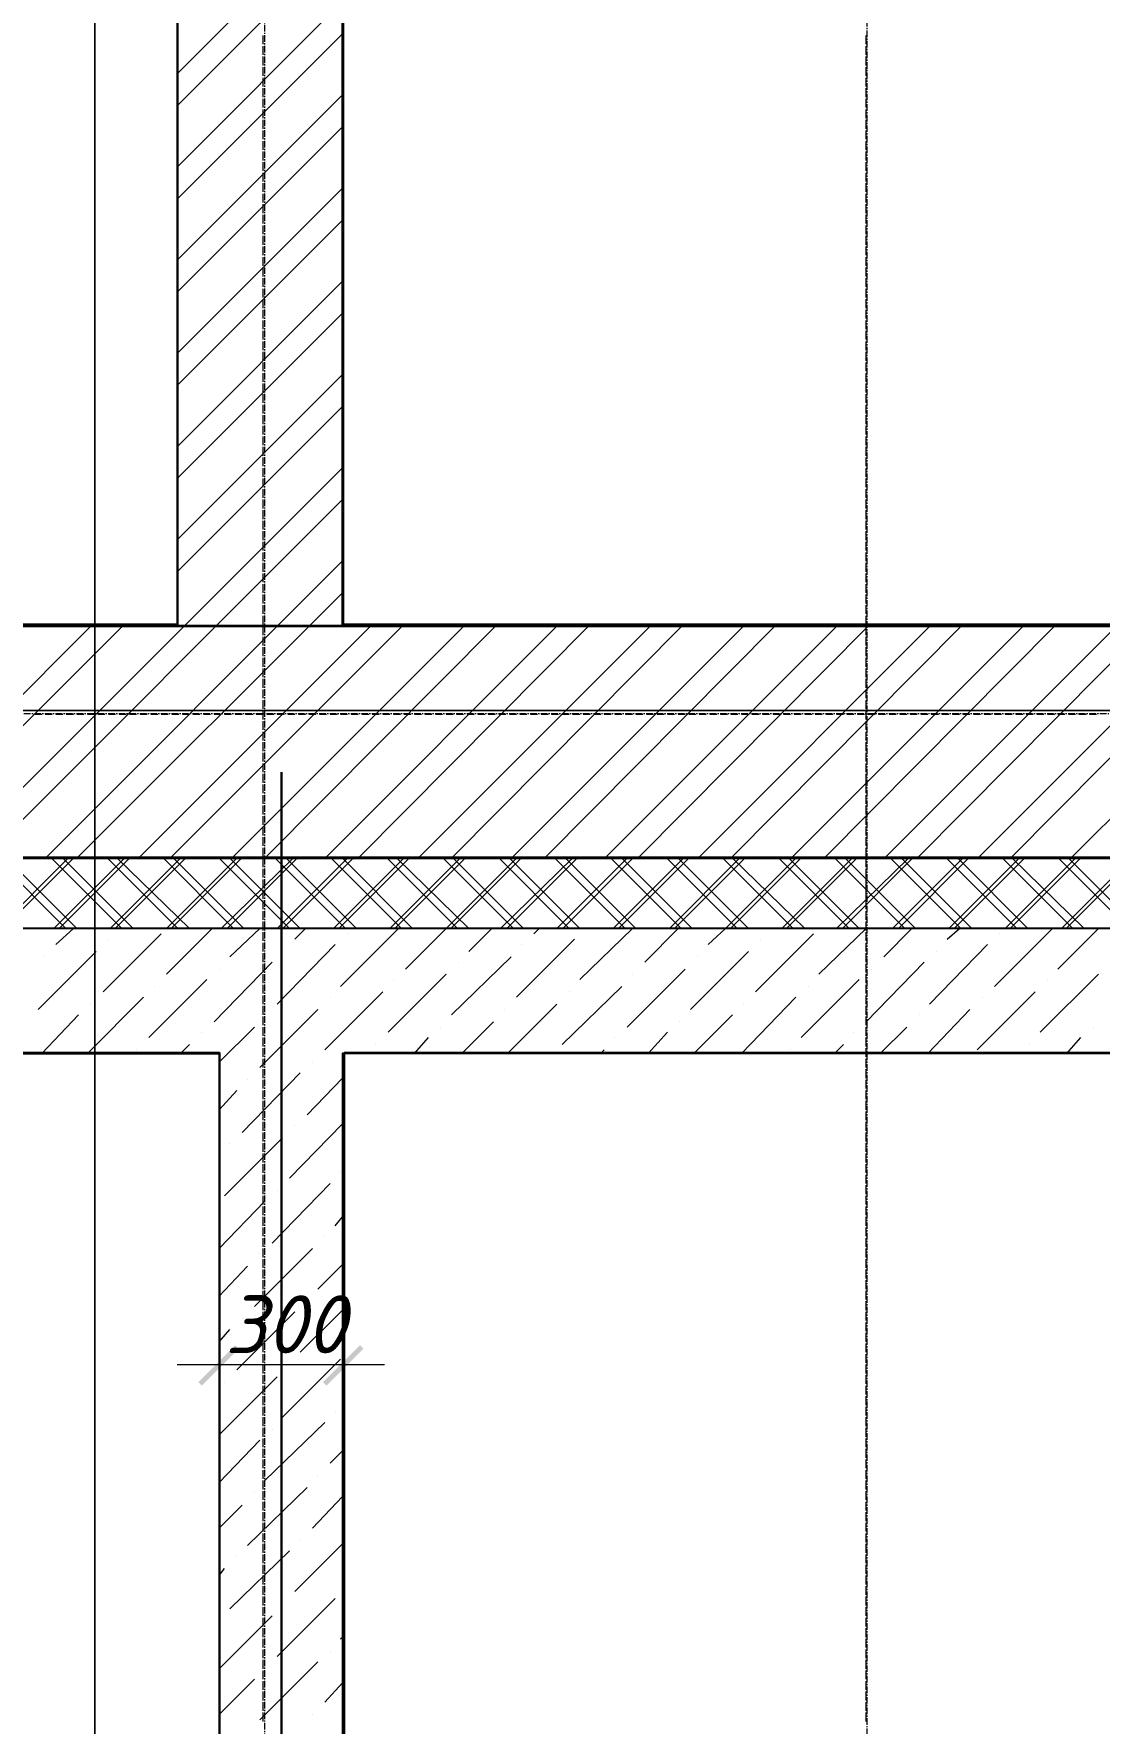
# Model space of a CAD drawing. Header units: millimetres. Extents: x -10178924 to 11692288, y -947381 to 58396.
# Drawn here: x 748802 to 751368, y -831172 to -827103 of the extents above; entities that cross this region are included whole.
import ezdxf

# ---------------------------------------------------------------- set-up
doc = ezdxf.new("R2010")
doc.units = ezdxf.units.MM
doc.linetypes.add('DASHED', pattern=[564.444447, 282.222223, -282.222223])
doc.linetypes.add('осевая', pattern=[50.8, 31.75, -6.35, 6.35, -6.35])
for name, color, linetype, lineweight in [('PDF _0', 7, 'Continuous', 9), ('PDF _Разрезы', 7, 'Continuous', 9), ('PDF _Стены', 7, 'Continuous', 9), ('PDF _Текст', 7, 'Continuous', 5), ('Крыльцо', 250, 'Continuous', 9), ('Оси', 253, 'Continuous', 9), ('Размеры осевые', 153, 'Continuous', 9), ('Стены', 7, 'Continuous', 20), ('Стены.1', 7, 'Continuous', 25), ('ШТРИХОВКА', 252, 'Continuous', 15)]:
    doc.layers.add(name, color=color, linetype=linetype, lineweight=lineweight)
for name, color, linetype in [('PDF _PDF _Разрезы', 7, 'Continuous'), ('PDF _VPORTS', 7, 'Continuous'), ('PDF _Крыльцо', 2, 'Continuous'), ('PDF _Стены внутр.1', 7, 'Continuous'), ('PDF _Стены.1', 7, 'Continuous'), ('Стены внутр.1', 7, 'Continuous')]:
    doc.layers.add(name, color=color, linetype=linetype)
for name, color, linetype, true_color in [('PDF _Оси', 8, 'Continuous', 0x414141), ('PDF _Размеры осевые', 7, 'Continuous', 0x5d6970), ('PDF _штриховка', 7, 'Continuous', 0x95834a)]:
    doc.layers.add(name, color=color, linetype=linetype, true_color=true_color)
doc.styles.add('PDF ISOCPEUR Italic', font='isocpeui.ttf')

# ---------------------------------------------------------------- blocks, each defined once
blk = doc.blocks.new('A$C5282721b')
at = {"layer": 'ШТРИХОВКА', "ltscale": 100, "true_color": 0x000000, "transparency": 33554687}
h = blk.add_hatch(dxfattribs=at)
h.set_pattern_fill('ANSI31', color=18, scale=50)
h.set_pattern_definition([(45, (-79853.19, 25128.16), (-112.2532, 112.2532), [])])
h.paths.add_polyline_path([(5440.998, -31868.119), (-7386.275, -31868.119), (-7386.275, -48296.478), (61378.75, -48296.478), (61378.75, -31842.839), (41035.118, -31842.839), (41035.118, -31656.036), (40796.248, -31656.036), (40796.248, -31842.839), (40629.962, -31842.839), (40629.962, -31942.839), (40605.14, -34348.621), (40629.93, -32405.355), (39128.581, -32429.908), (40629.962, -32402.839), (40629.675, -32155.326), (39132.149, -32179.816), (39135.64, -31968.17), (38886.085, -31968.17), (38879.867, -32433.975), (40623.548, -32405.459), (40553.111, -38427.181), (40243.01, -38425.516), (40241.748, -38827.97), (43340.219, -38835.027), (43340.219, -38442.147), (40953.116, -38429.329), (41029.994, -32402.839), (54378.974, -32402.839), (54378.974, -35923.465), (54778.974, -35923.465), (54778.974, -32402.839), (60818.75, -32402.839), (60818.75, -41309.464), (60472.291, -41309.464), (60472.291, -41709.464), (60818.75, -41709.464), (60818.75, -47736.478), (44025.201, -47736.478), (44013.125, -46167.929), (43613.137, -46171.008), (43625.189, -47736.478), (27189.462, -47736.478), (27189.462, -44565.139), (26789.462, -44565.139), (26789.462, -47736.478), (10401.743, -47736.478), (10394.408, -46134.647), (9994.404, -46134.678), (10001.739, -47736.478), (-6826.275, -47736.478), (-6826.275, -41729.869), (-6530.734, -41731.097), (-6529.072, -41331.1), (-6826.275, -41329.865), (-6826.275, -32428.119), (-762.705, -32428.119), (-770.891, -36004.088), (-370.903, -36005.35), (-362.703, -32428.119), (5640.998, -32428.119), (5640.998, -31868.119)])
h.paths.add_polyline_path([(3584.804, -41373.023), (3584.804, -41773.13), (9973.974, -41799.679), (9987.536, -44634.678), (10387.54, -44634.678), (10372.735, -41401.332)], flags=17)
h.paths.add_polyline_path([(2513.142, -41768.578), (2514.803, -41368.779), (-383.184, -41356.638), (-371.114, -37407.013), (-774.123, -37406.088), (-783.181, -41354.976), (-5508.242, -41335.314), (-5509.901, -41734.604)], flags=17)
at = {"layer": 'ШТРИХОВКА', "lineweight": 9, "true_color": 0x000000, "transparency": 33554687}
h = blk.add_hatch(dxfattribs=at)
h.set_pattern_fill('ANSI37', color=18, scale=30, style=0)
h.set_pattern_definition([(45, (-41795451.25, -1495764.39), (-67.3519209, 67.3519209), []), (135, (-41795451.25, -1495764.39), (-67.3519209, -67.3519209), [])])
h.paths.add_polyline_path([(30680.879, -48296.478), (23402.93, -48296.478), (23399.762, -48466.478), (30680.879, -48466.478)])
at = {"layer": 'PDF _Разрезы', "color": 18, "lineweight": 9, "true_color": 0x000000, "transparency": 33554687}
blk.add_lwpolyline([(26590.978, -58613.553), (26594.843, 2746.034)], dxfattribs=at)
at = {"layer": 'Крыльцо', "color": 18, "linetype": 'DASHED', "lineweight": 5, "ltscale": 20, "true_color": 0x000000, "transparency": 33554687}
blk.add_line((29693.445, -48466.478), (24375.505, -48466.478), dxfattribs=at)
at = {"layer": 'Оси', "color": 18, "ltscale": 50, "true_color": 0x000000, "transparency": 33554687}
for p, q in [((21498.839, -47941.478), (31379.92, -47941.478)), ((27041.112, -48091.494), (27041.112, -57162.83))]:
    blk.add_line(p, q, dxfattribs=at)
at = {"layer": 'Размеры осевые', "color": 251, "linetype": 'осевая', "ltscale": 0.5, "transparency": 33554687}
for p, q in [((27000, -52200), (27000, 1500)), ((28450, -58512.867), (28450, -4812.867)), ((-9750, -47950), (62308.109, -47950))]:
    blk.add_line(p, q, dxfattribs=at)
at = {"layer": 'Стены', "color": 18, "linetype": 'Continuous', "lineweight": 25, "true_color": 0x000000, "transparency": 33554687}
for p, q in [((23401.346, -48466.478), (30680.879, -48466.478)), ((24581.112, -48766.478), (26891.112, -48766.478)), ((26891.112, -48766.478), (26891.112, -51847.02)), ((27191.112, -48766.478), (27191.112, -51847.02)), ((27191.112, -48766.478), (29500.549, -48766.478))]:
    blk.add_line(p, q, dxfattribs=at)
at = {"layer": 'Стены внутр.1', "color": 18, "linetype": 'Continuous', "true_color": 0x000000, "transparency": 33554687, "flags": 128}
for points in [[(26789.462, -44565.139), (26789.462, -47736.478)], [(27189.462, -47736.478), (27189.462, -44565.139)]]:
    blk.add_lwpolyline(points, dxfattribs=at)
at = {"layer": 'Стены.1', "color": 18, "linetype": 'Continuous', "true_color": 0x000000, "transparency": 33554687}
blk.add_line((22260.788, -47737.702), (31384.058, -47737.702), dxfattribs=at)
at = {"layer": 'Стены.1', "color": 18, "linetype": 'Continuous', "true_color": 0x000000, "transparency": 33554687, "flags": 128}
for points in [[(26789.462, -47736.478), (10401.743, -47736.478)], [(43625.189, -47736.478), (27189.462, -47736.478)], [(27189.462, -48296.478), (10001.739, -48296.478)], [(22252.998, -48296.478), (31381.805, -48296.478)], [(44025.201, -48296.478), (27189.462, -48296.478)]]:
    blk.add_lwpolyline(points, dxfattribs=at)

msp = doc.modelspace()

# ---------------------------------------------------------------- linework, layer by layer
at = {"layer": 'PDF _0', "lineweight": 0}
for points in [[(748855.2, -829296.3), (748897.5, -829258.2)], [(748969.5, -829410.6), (749109.2, -829270.9)], [(749121.9, -829368.3), (749231.9, -829258.2)], [(749274.3, -829326), (749346.2, -829258.2)], [(749430.9, -829283.6), (749456.3, -829258.2)], [(749541, -829397.9), (749680.7, -829258.2)], [(749557.9, -829270.9), (749557.9, -829270.9)], [(749697.6, -829355.6), (749795, -829258.2)], [(749850, -829313.3), (749905, -829258.2)], [(750006.6, -829270.9), (750019.3, -829258.2)], [(750116.7, -829381), (750243.7, -829258.2)], [(750273.4, -829338.7), (750353.8, -829258.2)], [(750425.8, -829296.3), (750468.1, -829258.2)], [(750540.1, -829410.6), (750679.7, -829270.9)], [(750692.5, -829368.3), (750806.8, -829258.2)], [(750849.1, -829326), (750916.8, -829258.2)], [(751001.5, -829283.6), (751031.1, -829258.2)], [(751115.8, -829397.9), (751255.5, -829258.2)], [(751128.5, -829270.9), (751128.5, -829270.9)], [(751268.2, -829355.6), (751365.6, -829258.2)], [(748812.8, -829453), (748952.5, -829313.3)], [(748982.2, -829283.6), (748982.2, -829283.6)], [(749388.6, -829440.3), (749528.3, -829296.3)], [(749401.3, -829313.3), (749401.3, -829313.3)], [(749964.3, -829423.3), (750104, -829283.6)], [(749977, -829296.3), (749977, -829296.3)], [(750383.4, -829453), (750523.1, -829313.3)], [(750552.8, -829283.6), (750552.8, -829283.6)], [(750959.2, -829440.3), (751098.8, -829296.3)], [(750976.1, -829313.3), (750976.1, -829313.3)], [(748825.5, -829326), (748825.5, -829326)], [(749236.2, -829482.6), (749375.9, -829338.7)], [(749248.9, -829355.6), (749248.9, -829355.6)], [(749807.7, -829465.7), (749951.6, -829326)], [(749824.6, -829338.7), (749824.6, -829338.7)], [(750231, -829495.3), (750370.7, -829355.6)], [(750400.4, -829326), (750400.4, -829326)], [(750806.8, -829482.6), (750946.5, -829338.7)], [(750819.5, -829355.6), (750819.5, -829355.6)], [(749079.5, -829520.7), (749219.2, -829381)], [(749655.3, -829508), (749795, -829368.3)], [(749668, -829381), (749668, -829381)], [(750243.7, -829368.3), (750243.7, -829368.3)], [(750650.1, -829520.7), (750789.8, -829381)], [(751225.9, -829508), (751365.6, -829368.3)], [(751242.8, -829381), (751242.8, -829381)], [(748931.4, -829558.8), (749066.8, -829423.3)], [(749092.2, -829397.9), (749092.2, -829397.9)], [(749502.9, -829550.3), (749642.6, -829410.6)], [(749515.6, -829423.3), (749515.6, -829423.3)], [(750074.4, -829537.6), (750218.3, -829397.9)], [(750091.3, -829410.6), (750091.3, -829410.6)], [(750506.2, -829558.8), (750637.4, -829423.3)], [(750667.1, -829397.9), (750667.1, -829397.9)], [(751073.5, -829550.3), (751213.2, -829410.6)], [(751086.2, -829423.3), (751086.2, -829423.3)], [(748821.3, -829558.8), (748910.2, -829465.7)], [(748939.8, -829440.3), (748939.8, -829440.3)], [(749346.2, -829592.7), (749485.9, -829453)], [(749358.9, -829465.7), (749358.9, -829465.7)], [(749934.7, -829453), (749934.7, -829453)], [(749943.1, -829558.8), (750061.7, -829440.3)], [(750391.9, -829558.8), (750485, -829465.7)], [(750510.4, -829440.3), (750510.4, -829440.3)], [(750933.8, -829465.7), (750933.8, -829465.7)], [(750954.9, -829558.8), (751056.5, -829453)], [(749206.5, -829508), (749206.5, -829508)], [(749248.9, -829580), (749333.5, -829495.3)], [(749782.3, -829495.3), (749782.3, -829495.3)], [(749833.1, -829558.8), (749909.3, -829482.6)], [(750281.8, -829558.8), (750328.4, -829508)], [(750358, -829482.6), (750358, -829482.6)], [(750777.1, -829508), (750777.1, -829508)], [(750840.6, -829558.8), (750904.1, -829495.3)], [(751352.9, -829495.3), (751352.9, -829495.3)], [(749049.9, -829550.3), (749049.9, -829550.3)], [(749155.7, -829558.8), (749176.9, -829537.6)], [(749625.6, -829537.6), (749625.6, -829537.6)], [(749718.8, -829558.8), (749752.6, -829520.7)], [(750167.5, -829558.8), (750176, -829550.3)], [(750201.4, -829520.7), (750201.4, -829520.7)], [(750624.7, -829550.3), (750624.7, -829550.3)], [(750730.6, -829558.8), (750751.7, -829537.6)], [(751200.5, -829537.6), (751200.5, -829537.6)], [(751289.4, -829558.8), (751323.2, -829520.7)], [(749473.2, -829580), (749473.2, -829580)], [(749303.9, -829749.3), (749443.6, -829605.4)], [(749316.6, -829622.3), (749316.6, -829622.3)], [(749460.5, -829707), (749545.2, -829618.1)], [(749248.9, -829694.3), (749291.2, -829647.7)], [(749261.6, -829901.7), (749401.3, -829762)], [(749418.2, -829859.4), (749545.2, -829728.1)], [(749430.9, -829732.4), (749430.9, -829732.4)], [(749274.3, -829774.7), (749274.3, -829774.7)], [(749248.9, -829804.3), (749248.9, -829804.3)], [(749375.9, -830016), (749515.6, -829872.1)], [(749541, -829846.7), (749541, -829846.7)], [(749248.9, -830028.7), (749358.9, -829914.4)], [(749388.6, -829889), (749388.6, -829889)], [(749528.3, -829973.7), (749545.2, -829952.5)], [(749502.9, -829999.1), (749502.9, -829999.1)], [(749333.5, -830168.4), (749473.2, -830028.7)], [(749346.2, -830041.4), (749346.2, -830041.4)], [(749248.9, -830143), (749316.6, -830071)], [(749485.9, -830126.1), (749545.2, -830066.8)], [(749460.5, -830155.7), (749460.5, -830155.7)], [(749291.2, -830320.8), (749430.9, -830181.1)], [(749303.9, -830198), (749303.9, -830198)], [(749443.6, -830278.5), (749545.2, -830176.9)], [(749248.9, -830253.1), (749274.3, -830223.4)], [(749401.3, -830435.1), (749541, -830295.4)], [(749418.2, -830308.1), (749418.2, -830308.1)], [(749248.9, -830477.4), (749388.6, -830337.7)], [(749261.6, -830350.4), (749261.6, -830350.4)], [(749358.9, -830587.5), (749502.9, -830447.8)], [(749528.3, -830422.4), (749528.3, -830422.4)], [(749248.9, -830591.7), (749346.2, -830490.1)], [(749375.9, -830464.7), (749375.9, -830464.7)], [(749515.6, -830545.2), (749545.2, -830515.5)], [(749485.9, -830574.8), (749485.9, -830574.8)], [(749316.6, -830744.1), (749460.5, -830604.4)], [(749333.5, -830617.1), (749333.5, -830617.1)], [(749248.9, -830701.8), (749303.9, -830646.8)], [(749473.2, -830701.8), (749545.2, -830625.6)], [(749443.6, -830731.4), (749443.6, -830731.4)], [(749274.3, -830896.5), (749418.2, -830756.8)], [(749291.2, -830769.5), (749291.2, -830769.5)], [(749430.9, -830854.2), (749545.2, -830739.9)], [(749248.9, -830816.1), (749261.6, -830799.2)], [(749388.6, -831010.8), (749528.3, -830871.1)], [(749401.3, -830883.8), (749401.3, -830883.8)], [(749248.9, -831040.5), (749375.9, -830913.5)], [(749248.9, -830926.2), (749248.9, -830926.2)], [(749541, -830968.5), (749545.2, -830964.3)], [(749346.2, -831163.2), (749485.9, -831023.5)], [(749515.6, -830998.1), (749515.6, -830998.1)], [(749358.9, -831036.2), (749358.9, -831036.2)], [(749248.9, -831150.5), (749333.5, -831065.9)], [(749502.9, -831120.9), (749545.2, -831074.3)], [(749473.2, -831150.5), (749473.2, -831150.5)]]:
    msp.add_lwpolyline(points, dxfattribs=at)
at = {"layer": 'PDF _0', "transparency": 33554559}
for points in [[(749287, -830261.5), (749206.5, -830358.9), (749198.1, -830350.4)], [(749295.4, -830270), (749287, -830261.5), (749206.5, -830358.9)], [(749498.6, -830350.4), (749507.1, -830358.9), (749587.5, -830261.5)], [(749507.1, -830358.9), (749587.5, -830261.5), (749596, -830270)]]:
    msp.add_solid(points, dxfattribs=at)
at = {"layer": 'PDF _PDF _Разрезы', "lineweight": 9}
msp.add_lwpolyline([(748948.3, -839405.6), (748952.5, -778045.5)], dxfattribs=at)
at = {"layer": 'PDF _VPORTS', "lineweight": 9}
for points in [[(749248.9, -830248.8), (749248.9, -830371.6)], [(749147.3, -830308.1), (749646.8, -830308.1)], [(749545.2, -830325), (749545.2, -830371.6)]]:
    msp.add_lwpolyline(points, dxfattribs=at)
at = {"layer": 'PDF _Крыльцо', "lineweight": 5}
msp.add_lwpolyline([(752051.4, -829258.2), (746730.2, -829258.2)], dxfattribs=at)
at = {"layer": 'PDF _Оси', "color": 8, "lineweight": 9, "true_color": 0x808080}
for points in [[(743855.6, -828733.3), (753735.8, -828733.3)], [(749397, -828881.5), (749397, -837953.2)]]:
    msp.add_lwpolyline(points, dxfattribs=at)
at = {"layer": 'PDF _Размеры осевые', "lineweight": 9}
for points in [[(749354.7, -827128.8), (749354.7, -827111.9), (749354.7, -827107.7)], [(750806.8, -827128.8), (750806.8, -827111.9), (750806.8, -827107.7)], [(749354.7, -827154.2), (749354.7, -827137.3), (749354.7, -827133.1)], [(749354.7, -827179.6), (749354.7, -827162.7), (749354.7, -827158.5)], [(750806.8, -827154.2), (750806.8, -827137.3), (750806.8, -827133.1)], [(750806.8, -827179.6), (750806.8, -827162.7), (750806.8, -827158.5)], [(749354.7, -827205), (749354.7, -827188.1), (749354.7, -827183.9)], [(750806.8, -827205), (750806.8, -827188.1), (750806.8, -827183.9)], [(749354.7, -827230.4), (749354.7, -827213.5), (749354.7, -827209.3)], [(749354.7, -827255.8), (749354.7, -827238.9), (749354.7, -827234.7)], [(750806.8, -827230.4), (750806.8, -827213.5), (750806.8, -827209.3)], [(750806.8, -827255.8), (750806.8, -827238.9), (750806.8, -827234.7)], [(749354.7, -827281.2), (749354.7, -827264.3), (749354.7, -827260.1)], [(750806.8, -827281.2), (750806.8, -827264.3), (750806.8, -827260.1)], [(749354.7, -827306.6), (749354.7, -827289.7), (749354.7, -827285.5)], [(749354.7, -827332), (749354.7, -827315.1), (749354.7, -827310.9)], [(750806.8, -827306.6), (750806.8, -827289.7), (750806.8, -827285.5)], [(750806.8, -827332), (750806.8, -827315.1), (750806.8, -827310.9)], [(749354.7, -827357.4), (749354.7, -827340.5), (749354.7, -827336.3)], [(749354.7, -827382.8), (749354.7, -827365.9), (749354.7, -827361.7)], [(750806.8, -827357.4), (750806.8, -827340.5), (750806.8, -827336.3)], [(750806.8, -827382.8), (750806.8, -827365.9), (750806.8, -827361.7)], [(749354.7, -827408.2), (749354.7, -827391.3), (749354.7, -827387.1)], [(750806.8, -827408.2), (750806.8, -827391.3), (750806.8, -827387.1)], [(749354.7, -827433.6), (749354.7, -827416.7), (749354.7, -827412.5)], [(749354.7, -827459), (749354.7, -827442.1), (749354.7, -827437.9)], [(750806.8, -827433.6), (750806.8, -827416.7), (750806.8, -827412.5)], [(750806.8, -827459), (750806.8, -827442.1), (750806.8, -827437.9)], [(749354.7, -827484.4), (749354.7, -827467.5), (749354.7, -827463.3)], [(750806.8, -827484.4), (750806.8, -827467.5), (750806.8, -827463.3)], [(749354.7, -827509.8), (749354.7, -827492.9), (749354.7, -827488.7)], [(749354.7, -827535.2), (749354.7, -827518.3), (749354.7, -827514.1)], [(750806.8, -827509.8), (750806.8, -827492.9), (750806.8, -827488.7)], [(750806.8, -827535.2), (750806.8, -827518.3), (750806.8, -827514.1)], [(749354.7, -827560.6), (749354.7, -827543.7), (749354.7, -827539.5)], [(749354.7, -827586), (749354.7, -827569.1), (749354.7, -827564.9)], [(750806.8, -827560.6), (750806.8, -827543.7), (750806.8, -827539.5)], [(750806.8, -827586), (750806.8, -827569.1), (750806.8, -827564.9)], [(749354.7, -827611.4), (749354.7, -827594.5), (749354.7, -827590.3)], [(750806.8, -827611.4), (750806.8, -827594.5), (750806.8, -827590.3)], [(749354.7, -827636.8), (749354.7, -827619.9), (749354.7, -827615.7)], [(749354.7, -827662.2), (749354.7, -827645.3), (749354.7, -827641.1)], [(750806.8, -827636.8), (750806.8, -827619.9), (750806.8, -827615.7)], [(750806.8, -827662.2), (750806.8, -827645.3), (750806.8, -827641.1)], [(749354.7, -827687.6), (749354.7, -827670.7), (749354.7, -827666.5)], [(750806.8, -827687.6), (750806.8, -827670.7), (750806.8, -827666.5)], [(749354.7, -827713), (749354.7, -827696.1), (749354.7, -827691.9)], [(749354.7, -827738.4), (749354.7, -827721.5), (749354.7, -827717.3)], [(750806.8, -827713), (750806.8, -827696.1), (750806.8, -827691.9)], [(750806.8, -827738.4), (750806.8, -827721.5), (750806.8, -827717.3)], [(749354.7, -827763.8), (749354.7, -827746.9), (749354.7, -827742.7)], [(749354.7, -827789.2), (749354.7, -827772.3), (749354.7, -827768.1)], [(750806.8, -827763.8), (750806.8, -827746.9), (750806.8, -827742.7)], [(750806.8, -827789.2), (750806.8, -827772.3), (750806.8, -827768.1)], [(749354.7, -827814.6), (749354.7, -827797.7), (749354.7, -827793.5)], [(750806.8, -827814.6), (750806.8, -827797.7), (750806.8, -827793.5)], [(749354.7, -827840), (749354.7, -827823.1), (749354.7, -827818.9)], [(749354.7, -827865.4), (749354.7, -827848.5), (749354.7, -827844.3)], [(750806.8, -827840), (750806.8, -827823.1), (750806.8, -827818.9)], [(750806.8, -827865.4), (750806.8, -827848.5), (750806.8, -827844.3)], [(749354.7, -827890.8), (749354.7, -827873.9), (749354.7, -827869.7)], [(750806.8, -827890.8), (750806.8, -827873.9), (750806.8, -827869.7)], [(749354.7, -827916.2), (749354.7, -827899.3), (749354.7, -827895.1)], [(749354.7, -827941.6), (749354.7, -827924.7), (749354.7, -827920.5)], [(750806.8, -827916.2), (750806.8, -827899.3), (750806.8, -827895.1)], [(750806.8, -827941.6), (750806.8, -827924.7), (750806.8, -827920.5)], [(749354.7, -827967), (749354.7, -827950.1), (749354.7, -827945.9)], [(749354.7, -827992.4), (749354.7, -827975.5), (749354.7, -827971.3)], [(750806.8, -827967), (750806.8, -827950.1), (750806.8, -827945.9)], [(750806.8, -827992.4), (750806.8, -827975.5), (750806.8, -827971.3)], [(749354.7, -828017.8), (749354.7, -828000.9), (749354.7, -827996.7)], [(750806.8, -828017.8), (750806.8, -828000.9), (750806.8, -827996.7)], [(749354.7, -828043.2), (749354.7, -828026.3), (749354.7, -828022.1)], [(749354.7, -828068.6), (749354.7, -828051.7), (749354.7, -828047.5)], [(750806.8, -828043.2), (750806.8, -828026.3), (750806.8, -828022.1)], [(750806.8, -828068.6), (750806.8, -828051.7), (750806.8, -828047.5)], [(749354.7, -828094), (749354.7, -828077.1), (749354.7, -828072.9)], [(750806.8, -828094), (750806.8, -828077.1), (750806.8, -828072.9)], [(749354.7, -828119.4), (749354.7, -828102.5), (749354.7, -828098.3)], [(749354.7, -828144.8), (749354.7, -828127.9), (749354.7, -828123.7)], [(750806.8, -828119.4), (750806.8, -828102.5), (750806.8, -828098.3)], [(750806.8, -828144.8), (750806.8, -828127.9), (750806.8, -828123.7)], [(749354.7, -828170.2), (749354.7, -828153.3), (749354.7, -828149.1)], [(749354.7, -828195.6), (749354.7, -828178.7), (749354.7, -828174.5)], [(750806.8, -828170.2), (750806.8, -828153.3), (750806.8, -828149.1)], [(750806.8, -828195.6), (750806.8, -828178.7), (750806.8, -828174.5)], [(749354.7, -828221), (749354.7, -828204.1), (749354.7, -828199.9)], [(750806.8, -828221), (750806.8, -828204.1), (750806.8, -828199.9)], [(749354.7, -828246.4), (749354.7, -828229.5), (749354.7, -828225.3)], [(749354.7, -828271.9), (749354.7, -828254.9), (749354.7, -828250.7)], [(750806.8, -828246.4), (750806.8, -828229.5), (750806.8, -828225.3)], [(750806.8, -828271.9), (750806.8, -828254.9), (750806.8, -828250.7)], [(749354.7, -828297.3), (749354.7, -828280.3), (749354.7, -828276.1)], [(750806.8, -828297.3), (750806.8, -828280.3), (750806.8, -828276.1)], [(749354.7, -828322.7), (749354.7, -828305.7), (749354.7, -828301.5)], [(749354.7, -828348.1), (749354.7, -828331.1), (749354.7, -828326.9)], [(750806.8, -828322.7), (750806.8, -828305.7), (750806.8, -828301.5)], [(750806.8, -828348.1), (750806.8, -828331.1), (750806.8, -828326.9)], [(749354.7, -828373.4), (749354.7, -828356.5), (749354.7, -828352.3)], [(749354.7, -828398.9), (749354.7, -828381.9), (749354.7, -828377.7)], [(750806.8, -828373.4), (750806.8, -828356.5), (750806.8, -828352.3)], [(750806.8, -828398.9), (750806.8, -828381.9), (750806.8, -828377.7)], [(749354.7, -828424.3), (749354.7, -828407.3), (749354.7, -828403.1)], [(750806.8, -828424.3), (750806.8, -828407.3), (750806.8, -828403.1)], [(749354.7, -828449.7), (749354.7, -828432.7), (749354.7, -828428.5)], [(749354.7, -828475.1), (749354.7, -828458.1), (749354.7, -828453.9)], [(750806.8, -828449.7), (750806.8, -828432.7), (750806.8, -828428.5)], [(750806.8, -828475.1), (750806.8, -828458.1), (750806.8, -828453.9)], [(749354.7, -828500.5), (749354.7, -828483.5), (749354.7, -828479.3)], [(750806.8, -828500.5), (750806.8, -828483.5), (750806.8, -828479.3)], [(749354.7, -828525.9), (749354.7, -828508.9), (749354.7, -828504.7)], [(749354.7, -828551.3), (749354.7, -828534.3), (749354.7, -828530.1)], [(750806.8, -828525.9), (750806.8, -828508.9), (750806.8, -828504.7)], [(750806.8, -828551.3), (750806.8, -828534.3), (750806.8, -828530.1)], [(749354.7, -828576.7), (749354.7, -828559.7), (749354.7, -828555.5)], [(749354.7, -828602.1), (749354.7, -828585.1), (749354.7, -828580.9)], [(750806.8, -828576.7), (750806.8, -828559.7), (750806.8, -828555.5)], [(750806.8, -828602.1), (750806.8, -828585.1), (750806.8, -828580.9)], [(749354.7, -828627.5), (749354.7, -828610.5), (749354.7, -828606.3)], [(750806.8, -828627.5), (750806.8, -828610.5), (750806.8, -828606.3)], [(749354.7, -828652.9), (749354.7, -828635.9), (749354.7, -828631.7)], [(749354.7, -828678.3), (749354.7, -828661.3), (749354.7, -828657.1)], [(750806.8, -828652.9), (750806.8, -828635.9), (750806.8, -828631.7)], [(750806.8, -828678.3), (750806.8, -828661.3), (750806.8, -828657.1)], [(749354.7, -828703.7), (749354.7, -828686.7), (749354.7, -828682.5)], [(750806.8, -828703.7), (750806.8, -828686.7), (750806.8, -828682.5)], [(748804.4, -828741.8), (748821.3, -828741.8)], [(748825.5, -828741.8), (748825.5, -828741.8)], [(748829.8, -828741.8), (748846.7, -828741.8)], [(748850.9, -828741.8), (748850.9, -828741.8)], [(748855.2, -828741.8), (748872.1, -828741.8)], [(748876.3, -828741.8), (748876.3, -828741.8)], [(748880.6, -828741.8), (748897.5, -828741.8)], [(748901.7, -828741.8), (748901.7, -828741.8)], [(748906, -828741.8), (748922.9, -828741.8)], [(748927.1, -828741.8), (748927.1, -828741.8)], [(748931.4, -828741.8), (748948.3, -828741.8)], [(748952.5, -828741.8), (748952.5, -828741.8)], [(748956.8, -828741.8), (748973.7, -828741.8)], [(748977.9, -828741.8), (748977.9, -828741.8)], [(748982.2, -828741.8), (748999.1, -828741.8)], [(749003.3, -828741.8), (749003.3, -828741.8)], [(749007.6, -828741.8), (749024.5, -828741.8)], [(749028.7, -828741.8), (749028.7, -828741.8)], [(749033, -828741.8), (749049.9, -828741.8)], [(749054.1, -828741.8), (749054.1, -828741.8)], [(749058.4, -828741.8), (749075.3, -828741.8)], [(749079.5, -828741.8), (749079.5, -828741.8)], [(749083.8, -828741.8), (749100.7, -828741.8)], [(749104.9, -828741.8), (749104.9, -828741.8)], [(749109.2, -828741.8), (749126.1, -828741.8)], [(749130.3, -828741.8), (749130.3, -828741.8)], [(749134.6, -828741.8), (749151.5, -828741.8)], [(749155.7, -828741.8), (749155.7, -828741.8)], [(749160, -828741.8), (749176.9, -828741.8)], [(749181.1, -828741.8), (749181.1, -828741.8)], [(749185.4, -828741.8), (749202.3, -828741.8)], [(749206.5, -828741.8), (749206.5, -828741.8)], [(749210.8, -828741.8), (749227.7, -828741.8)], [(749231.9, -828741.8), (749231.9, -828741.8)], [(749236.2, -828741.8), (749253.1, -828741.8)], [(749257.3, -828741.8), (749257.3, -828741.8)], [(749261.6, -828741.8), (749278.5, -828741.8)], [(749282.7, -828741.8), (749282.7, -828741.8)], [(749287, -828741.8), (749303.9, -828741.8)], [(749308.1, -828741.8), (749308.1, -828741.8)], [(749312.4, -828741.8), (749329.3, -828741.8)], [(749333.5, -828741.8), (749333.5, -828741.8)], [(749337.8, -828741.8), (749354.7, -828741.8)], [(749354.7, -828729.1), (749354.7, -828712.1), (749354.7, -828707.9)], [(749354.7, -828754.5), (749354.7, -828737.5), (749354.7, -828733.3)], [(749358.9, -828741.8), (749358.9, -828741.8)], [(749363.2, -828741.8), (749380.1, -828741.8)], [(749384.3, -828741.8), (749384.3, -828741.8)], [(749388.6, -828741.8), (749405.5, -828741.8)], [(749409.7, -828741.8), (749409.7, -828741.8)], [(749414, -828741.8), (749430.9, -828741.8)], [(749435.1, -828741.8), (749435.1, -828741.8)], [(749439.4, -828741.8), (749456.3, -828741.8)], [(749460.5, -828741.8), (749460.5, -828741.8)], [(749464.8, -828741.8), (749481.7, -828741.8)], [(749485.9, -828741.8), (749485.9, -828741.8)], [(749490.2, -828741.8), (749507.1, -828741.8)], [(749511.3, -828741.8), (749511.3, -828741.8)], [(749515.6, -828741.8), (749532.5, -828741.8)], [(749536.7, -828741.8), (749536.7, -828741.8)], [(749541, -828741.8), (749557.9, -828741.8)], [(749562.1, -828741.8), (749562.1, -828741.8)], [(749566.4, -828741.8), (749583.3, -828741.8)], [(749587.5, -828741.8), (749587.5, -828741.8)], [(749591.8, -828741.8), (749608.7, -828741.8)], [(749612.9, -828741.8), (749612.9, -828741.8)], [(749617.2, -828741.8), (749634.1, -828741.8)], [(749638.3, -828741.8), (749638.3, -828741.8)], [(749642.6, -828741.8), (749659.5, -828741.8)], [(749663.7, -828741.8), (749663.7, -828741.8)], [(749668, -828741.8), (749684.9, -828741.8)], [(749689.1, -828741.8), (749689.1, -828741.8)], [(749693.4, -828741.8), (749710.3, -828741.8)], [(749714.5, -828741.8), (749714.5, -828741.8)], [(749718.8, -828741.8), (749735.7, -828741.8)], [(749739.9, -828741.8), (749739.9, -828741.8)], [(749744.2, -828741.8), (749761.1, -828741.8)], [(749765.3, -828741.8), (749765.3, -828741.8)], [(749769.6, -828741.8), (749786.5, -828741.8)], [(749790.7, -828741.8), (749790.7, -828741.8)], [(749795, -828741.8), (749811.9, -828741.8)], [(749816.1, -828741.8), (749816.1, -828741.8)], [(749820.4, -828741.8), (749837.3, -828741.8)], [(749841.5, -828741.8), (749841.5, -828741.8)], [(749845.8, -828741.8), (749862.7, -828741.8)], [(749866.9, -828741.8), (749866.9, -828741.8)], [(749871.2, -828741.8), (749888.1, -828741.8)], [(749892.3, -828741.8), (749892.3, -828741.8)], [(749896.6, -828741.8), (749913.5, -828741.8)], [(749917.7, -828741.8), (749917.7, -828741.8)], [(749922, -828741.8), (749938.9, -828741.8)], [(749943.1, -828741.8), (749943.1, -828741.8)], [(749947.4, -828741.8), (749964.3, -828741.8)], [(749968.5, -828741.8), (749968.5, -828741.8)], [(749972.8, -828741.8), (749989.7, -828741.8)], [(749993.9, -828741.8), (749993.9, -828741.8)], [(749998.2, -828741.8), (750015.1, -828741.8)], [(750019.3, -828741.8), (750019.3, -828741.8)], [(750023.6, -828741.8), (750040.5, -828741.8)], [(750044.7, -828741.8), (750044.7, -828741.8)], [(750049, -828741.8), (750065.9, -828741.8)], [(750070.1, -828741.8), (750070.1, -828741.8)], [(750074.4, -828741.8), (750091.3, -828741.8)], [(750095.5, -828741.8), (750095.5, -828741.8)], [(750099.8, -828741.8), (750116.7, -828741.8)], [(750120.9, -828741.8), (750120.9, -828741.8)], [(750125.2, -828741.8), (750142.1, -828741.8)], [(750146.3, -828741.8), (750146.3, -828741.8)], [(750150.6, -828741.8), (750167.5, -828741.8)], [(750171.7, -828741.8), (750171.7, -828741.8)], [(750176, -828741.8), (750192.9, -828741.8)], [(750197.1, -828741.8), (750197.1, -828741.8)], [(750201.4, -828741.8), (750218.3, -828741.8)], [(750222.5, -828741.8), (750222.5, -828741.8)], [(750226.8, -828741.8), (750243.7, -828741.8)], [(750247.9, -828741.8), (750247.9, -828741.8)], [(750252.2, -828741.8), (750269.1, -828741.8)], [(750273.3, -828741.8), (750273.3, -828741.8)], [(750277.6, -828741.8), (750294.5, -828741.8)], [(750298.8, -828741.8), (750298.8, -828741.8)], [(750303, -828741.8), (750319.9, -828741.8)], [(750324.1, -828741.8), (750324.1, -828741.8)], [(750328.4, -828741.8), (750345.3, -828741.8)], [(750349.5, -828741.8), (750349.5, -828741.8)], [(750353.8, -828741.8), (750370.7, -828741.8)], [(750374.9, -828741.8), (750374.9, -828741.8)], [(750379.2, -828741.8), (750396.1, -828741.8)], [(750400.3, -828741.8), (750400.3, -828741.8)], [(750404.6, -828741.8), (750421.5, -828741.8)], [(750425.8, -828741.8), (750425.8, -828741.8)], [(750430, -828741.8), (750446.9, -828741.8)], [(750451.1, -828741.8), (750451.1, -828741.8)], [(750455.4, -828741.8), (750472.3, -828741.8)], [(750476.5, -828741.8), (750476.5, -828741.8)], [(750480.8, -828741.8), (750497.7, -828741.8)], [(750501.9, -828741.8), (750501.9, -828741.8)], [(750506.2, -828741.8), (750523.1, -828741.8)], [(750527.4, -828741.8), (750527.4, -828741.8)], [(750531.6, -828741.8), (750548.5, -828741.8)], [(750552.8, -828741.8), (750552.8, -828741.8)], [(750557, -828741.8), (750573.9, -828741.8)], [(750578.1, -828741.8), (750578.1, -828741.8)], [(750582.4, -828741.8), (750599.3, -828741.8)], [(750603.5, -828741.8), (750603.5, -828741.8)], [(750607.8, -828741.8), (750624.7, -828741.8)], [(750628.9, -828741.8), (750628.9, -828741.8)], [(750633.2, -828741.8), (750650.1, -828741.8)], [(750654.4, -828741.8), (750654.4, -828741.8)], [(750658.6, -828741.8), (750675.5, -828741.8)], [(750679.8, -828741.8), (750679.8, -828741.8)], [(750684, -828741.8), (750700.9, -828741.8)], [(750705.1, -828741.8), (750705.1, -828741.8)], [(750709.4, -828741.8), (750726.3, -828741.8)], [(750730.6, -828741.8), (750730.6, -828741.8)], [(750734.8, -828741.8), (750751.7, -828741.8)], [(750756, -828741.8), (750756, -828741.8)], [(750760.2, -828741.8), (750777.1, -828741.8)], [(750781.4, -828741.8), (750781.4, -828741.8)], [(750785.6, -828741.8), (750802.5, -828741.8)], [(750806.8, -828729.1), (750806.8, -828712.1), (750806.8, -828707.9)], [(750806.8, -828754.5), (750806.8, -828737.5), (750806.8, -828733.3)], [(750806.8, -828741.8), (750806.8, -828741.8)], [(750811, -828741.8), (750827.9, -828741.8)], [(750832.1, -828741.8), (750832.1, -828741.8)], [(750836.4, -828741.8), (750853.3, -828741.8)], [(750857.6, -828741.8), (750857.6, -828741.8)], [(750861.8, -828741.8), (750878.7, -828741.8)], [(750883, -828741.8), (750883, -828741.8)], [(750887.2, -828741.8), (750904.1, -828741.8)], [(750908.4, -828741.8), (750908.4, -828741.8)], [(750912.6, -828741.8), (750929.5, -828741.8)], [(750933.8, -828741.8), (750933.8, -828741.8)], [(750938, -828741.8), (750954.9, -828741.8)], [(750959.2, -828741.8), (750959.2, -828741.8)], [(750963.4, -828741.8), (750980.3, -828741.8)], [(750984.6, -828741.8), (750984.6, -828741.8)], [(750988.8, -828741.8), (751005.7, -828741.8)], [(751010, -828741.8), (751010, -828741.8)], [(751014.2, -828741.8), (751031.1, -828741.8)], [(751035.4, -828741.8), (751035.4, -828741.8)], [(751039.6, -828741.8), (751056.5, -828741.8)], [(751060.8, -828741.8), (751060.8, -828741.8)], [(751065, -828741.8), (751081.9, -828741.8)], [(751086.2, -828741.8), (751086.2, -828741.8)], [(751090.4, -828741.8), (751107.3, -828741.8)], [(751111.6, -828741.8), (751111.6, -828741.8)], [(751115.8, -828741.8), (751132.7, -828741.8)], [(751137, -828741.8), (751137, -828741.8)], [(751141.2, -828741.8), (751158.1, -828741.8)], [(751162.4, -828741.8), (751162.4, -828741.8)], [(751166.6, -828741.8), (751183.5, -828741.8)], [(751187.8, -828741.8), (751187.8, -828741.8)], [(751192, -828741.8), (751208.9, -828741.8)], [(751213.2, -828741.8), (751213.2, -828741.8)], [(751217.4, -828741.8), (751234.3, -828741.8)], [(751238.6, -828741.8), (751238.6, -828741.8)], [(751242.8, -828741.8), (751259.7, -828741.8)], [(751264, -828741.8), (751264, -828741.8)], [(751268.2, -828741.8), (751285.1, -828741.8)], [(751289.4, -828741.8), (751289.4, -828741.8)], [(751293.6, -828741.8), (751310.5, -828741.8)], [(751314.8, -828741.8), (751314.8, -828741.8)], [(751319, -828741.8), (751335.9, -828741.8)], [(751340.2, -828741.8), (751340.2, -828741.8)], [(751344.4, -828741.8), (751361.3, -828741.8)], [(751365.6, -828741.8), (751365.6, -828741.8)], [(749354.7, -828779.9), (749354.7, -828762.9), (749354.7, -828758.7)], [(749354.7, -828805.3), (749354.7, -828788.3), (749354.7, -828784.1)], [(750806.8, -828779.9), (750806.8, -828762.9), (750806.8, -828758.7)], [(750806.8, -828805.3), (750806.8, -828788.3), (750806.8, -828784.1)], [(749354.7, -828830.7), (749354.7, -828813.7), (749354.7, -828809.5)], [(750806.8, -828830.7), (750806.8, -828813.7), (750806.8, -828809.5)], [(749354.7, -828856.1), (749354.7, -828839.1), (749354.7, -828834.9)], [(749354.7, -828881.5), (749354.7, -828864.5), (749354.7, -828860.3)], [(750806.8, -828856.1), (750806.8, -828839.1), (750806.8, -828834.9)], [(750806.8, -828881.5), (750806.8, -828864.5), (750806.8, -828860.3)], [(749354.7, -828906.9), (749354.7, -828889.9), (749354.7, -828885.7)], [(750806.8, -828906.9), (750806.8, -828889.9), (750806.8, -828885.7)], [(749354.7, -828932.3), (749354.7, -828915.3), (749354.7, -828911.1)], [(749354.7, -828957.7), (749354.7, -828940.7), (749354.7, -828936.5)], [(750806.8, -828932.3), (750806.8, -828915.3), (750806.8, -828911.1)], [(750806.8, -828957.7), (750806.8, -828940.7), (750806.8, -828936.5)], [(749354.7, -828983.1), (749354.7, -828966.1), (749354.7, -828961.9)], [(749354.7, -829008.5), (749354.7, -828991.5), (749354.7, -828987.3)], [(750806.8, -828983.1), (750806.8, -828966.1), (750806.8, -828961.9)], [(750806.8, -829008.5), (750806.8, -828991.5), (750806.8, -828987.3)], [(749354.7, -829033.9), (749354.7, -829016.9), (749354.7, -829012.7)], [(750806.8, -829033.9), (750806.8, -829016.9), (750806.8, -829012.7)], [(749354.7, -829059.3), (749354.7, -829042.3), (749354.7, -829038.1)], [(749354.7, -829084.7), (749354.7, -829067.7), (749354.7, -829063.5)], [(750806.8, -829059.3), (750806.8, -829042.3), (750806.8, -829038.1)], [(750806.8, -829084.7), (750806.8, -829067.7), (750806.8, -829063.5)], [(749354.7, -829110.1), (749354.7, -829093.1), (749354.7, -829088.9)], [(750806.8, -829110.1), (750806.8, -829093.1), (750806.8, -829088.9)], [(749354.7, -829135.5), (749354.7, -829118.5), (749354.7, -829114.3)], [(749354.7, -829160.9), (749354.7, -829143.9), (749354.7, -829139.7)], [(750806.8, -829135.5), (750806.8, -829118.5), (750806.8, -829114.3)], [(750806.8, -829160.9), (750806.8, -829143.9), (750806.8, -829139.7)], [(749354.7, -829186.3), (749354.7, -829169.3), (749354.7, -829165.1)], [(749354.7, -829211.7), (749354.7, -829194.7), (749354.7, -829190.5)], [(750806.8, -829186.3), (750806.8, -829169.3), (750806.8, -829165.1)], [(750806.8, -829211.7), (750806.8, -829194.7), (750806.8, -829190.5)], [(749354.7, -829237.1), (749354.7, -829220.1), (749354.7, -829215.9)], [(750806.8, -829237.1), (750806.8, -829220.1), (750806.8, -829215.9)], [(749354.7, -829262.5), (749354.7, -829245.5), (749354.7, -829241.3)], [(749354.7, -829287.9), (749354.7, -829270.9), (749354.7, -829266.7)], [(750806.8, -829262.5), (750806.8, -829245.5), (750806.8, -829241.3)], [(750806.8, -829287.9), (750806.8, -829270.9), (750806.8, -829266.7)], [(749354.7, -829313.3), (749354.7, -829296.3), (749354.7, -829292.1)], [(750806.8, -829313.3), (750806.8, -829296.3), (750806.8, -829292.1)], [(749354.7, -829338.7), (749354.7, -829321.7), (749354.7, -829317.5)], [(749354.7, -829364.1), (749354.7, -829347.1), (749354.7, -829342.9)], [(750806.8, -829338.7), (750806.8, -829321.7), (750806.8, -829317.5)], [(750806.8, -829364.1), (750806.8, -829347.1), (750806.8, -829342.9)], [(749354.7, -829389.5), (749354.7, -829372.5), (749354.7, -829368.3)], [(749354.7, -829414.9), (749354.7, -829397.9), (749354.7, -829393.7)], [(750806.8, -829389.5), (750806.8, -829372.5), (750806.8, -829368.3)], [(750806.8, -829414.9), (750806.8, -829397.9), (750806.8, -829393.7)], [(749354.7, -829440.3), (749354.7, -829423.3), (749354.7, -829419.1)], [(750806.8, -829440.3), (750806.8, -829423.3), (750806.8, -829419.1)], [(749354.7, -829465.7), (749354.7, -829448.7), (749354.7, -829444.5)], [(749354.7, -829491.1), (749354.7, -829474.1), (749354.7, -829469.9)], [(750806.8, -829465.7), (750806.8, -829448.7), (750806.8, -829444.5)], [(750806.8, -829491.1), (750806.8, -829474.1), (750806.8, -829469.9)], [(749354.7, -829516.5), (749354.7, -829499.5), (749354.7, -829495.3)], [(750806.8, -829516.5), (750806.8, -829499.5), (750806.8, -829495.3)], [(749354.7, -829541.9), (749354.7, -829524.9), (749354.7, -829520.7)], [(749354.7, -829567.3), (749354.7, -829550.3), (749354.7, -829546.1)], [(750806.8, -829541.9), (750806.8, -829524.9), (750806.8, -829520.7)], [(750806.8, -829567.3), (750806.8, -829550.3), (750806.8, -829546.1)], [(749354.7, -829592.7), (749354.7, -829575.7), (749354.7, -829571.5)], [(749354.7, -829618.1), (749354.7, -829601.1), (749354.7, -829596.9)], [(750806.8, -829592.7), (750806.8, -829575.7), (750806.8, -829571.5)], [(750806.8, -829618.1), (750806.8, -829601.1), (750806.8, -829596.9)], [(749354.7, -829643.5), (749354.7, -829626.5), (749354.7, -829622.3)], [(750806.8, -829643.5), (750806.8, -829626.5), (750806.8, -829622.3)], [(749354.7, -829668.9), (749354.7, -829651.9), (749354.7, -829647.7)], [(749354.7, -829694.3), (749354.7, -829677.3), (749354.7, -829673.1)], [(750806.8, -829668.9), (750806.8, -829651.9), (750806.8, -829647.7)], [(750806.8, -829694.3), (750806.8, -829677.3), (750806.8, -829673.1)], [(749354.7, -829719.7), (749354.7, -829702.7), (749354.7, -829698.5)], [(750806.8, -829719.7), (750806.8, -829702.7), (750806.8, -829698.5)], [(749354.7, -829745.1), (749354.7, -829728.1), (749354.7, -829723.9)], [(749354.7, -829770.5), (749354.7, -829753.5), (749354.7, -829749.3)], [(750806.8, -829745.1), (750806.8, -829728.1), (750806.8, -829723.9)], [(750806.8, -829770.5), (750806.8, -829753.5), (750806.8, -829749.3)], [(749354.7, -829795.9), (749354.7, -829778.9), (749354.7, -829774.7)], [(749354.7, -829821.3), (749354.7, -829804.3), (749354.7, -829800.1)], [(750806.8, -829795.9), (750806.8, -829778.9), (750806.8, -829774.7)], [(750806.8, -829821.3), (750806.8, -829804.3), (750806.8, -829800.1)], [(749354.7, -829846.7), (749354.7, -829829.7), (749354.7, -829825.5)], [(750806.8, -829846.7), (750806.8, -829829.7), (750806.8, -829825.5)], [(749354.7, -829872.1), (749354.7, -829855.1), (749354.7, -829850.9)], [(749354.7, -829897.5), (749354.7, -829880.5), (749354.7, -829876.3)], [(750806.8, -829872.1), (750806.8, -829855.1), (750806.8, -829850.9)], [(750806.8, -829897.5), (750806.8, -829880.5), (750806.8, -829876.3)], [(749354.7, -829922.9), (749354.7, -829905.9), (749354.7, -829901.7)], [(750806.8, -829922.9), (750806.8, -829905.9), (750806.8, -829901.7)], [(749354.7, -829948.3), (749354.7, -829931.3), (749354.7, -829927.1)], [(749354.7, -829973.7), (749354.7, -829956.7), (749354.7, -829952.5)], [(750806.8, -829948.3), (750806.8, -829931.3), (750806.8, -829927.1)], [(750806.8, -829973.7), (750806.8, -829956.7), (750806.8, -829952.5)], [(749354.7, -829999.1), (749354.7, -829982.1), (749354.7, -829977.9)], [(749354.7, -830024.5), (749354.7, -830007.5), (749354.7, -830003.3)], [(750806.8, -829999.1), (750806.8, -829982.1), (750806.8, -829977.9)], [(750806.8, -830024.5), (750806.8, -830007.5), (750806.8, -830003.3)], [(749354.7, -830049.9), (749354.7, -830032.9), (749354.7, -830028.7)], [(750806.8, -830049.9), (750806.8, -830032.9), (750806.8, -830028.7)], [(749354.7, -830075.3), (749354.7, -830058.3), (749354.7, -830054.1)], [(749354.7, -830100.7), (749354.7, -830083.7), (749354.7, -830079.5)], [(750806.8, -830075.3), (750806.8, -830058.3), (750806.8, -830054.1)], [(750806.8, -830100.7), (750806.8, -830083.7), (750806.8, -830079.5)], [(749354.7, -830126.1), (749354.7, -830109.1), (749354.7, -830104.9)], [(750806.8, -830126.1), (750806.8, -830109.1), (750806.8, -830104.9)], [(749354.7, -830151.5), (749354.7, -830134.5), (749354.7, -830130.3)], [(749354.7, -830176.9), (749354.7, -830159.9), (749354.7, -830155.7)], [(750806.8, -830151.5), (750806.8, -830134.5), (750806.8, -830130.3)], [(750806.8, -830176.9), (750806.8, -830159.9), (750806.8, -830155.7)], [(749354.7, -830202.3), (749354.7, -830185.3), (749354.7, -830181.1)], [(749354.7, -830227.7), (749354.7, -830210.7), (749354.7, -830206.5)], [(750806.8, -830202.3), (750806.8, -830185.3), (750806.8, -830181.1)], [(750806.8, -830227.7), (750806.8, -830210.7), (750806.8, -830206.5)], [(749354.7, -830253.1), (749354.7, -830236.1), (749354.7, -830231.9)], [(750806.8, -830253.1), (750806.8, -830236.1), (750806.8, -830231.9)], [(749354.7, -830278.5), (749354.7, -830261.5), (749354.7, -830257.3)], [(749354.7, -830303.9), (749354.7, -830286.9), (749354.7, -830282.7)], [(750806.8, -830278.5), (750806.8, -830261.5), (750806.8, -830257.3)], [(750806.8, -830303.9), (750806.8, -830286.9), (750806.8, -830282.7)], [(749354.7, -830329.3), (749354.7, -830312.3), (749354.7, -830308.1)], [(750806.8, -830329.3), (750806.8, -830312.3), (750806.8, -830308.1)], [(749354.7, -830354.7), (749354.7, -830337.7), (749354.7, -830333.5)], [(749354.7, -830380.1), (749354.7, -830363.1), (749354.7, -830358.9)], [(750806.8, -830354.7), (750806.8, -830337.7), (750806.8, -830333.5)], [(750806.8, -830380.1), (750806.8, -830363.1), (750806.8, -830358.9)], [(749354.7, -830405.5), (749354.7, -830388.5), (749354.7, -830384.3)], [(749354.7, -830430.9), (749354.7, -830413.9), (749354.7, -830409.7)], [(750806.8, -830405.5), (750806.8, -830388.5), (750806.8, -830384.3)], [(750806.8, -830430.9), (750806.8, -830413.9), (750806.8, -830409.7)], [(749354.7, -830456.3), (749354.7, -830439.3), (749354.7, -830435.1)], [(750806.8, -830456.3), (750806.8, -830439.3), (750806.8, -830435.1)], [(749354.7, -830481.7), (749354.7, -830464.7), (749354.7, -830460.5)], [(749354.7, -830507.1), (749354.7, -830490.1), (749354.7, -830485.9)], [(750806.8, -830481.7), (750806.8, -830464.7), (750806.8, -830460.5)], [(750806.8, -830507.1), (750806.8, -830490.1), (750806.8, -830485.9)], [(749354.7, -830532.5), (749354.7, -830515.5), (749354.7, -830511.3)], [(750806.8, -830532.5), (750806.8, -830515.5), (750806.8, -830511.3)], [(749354.7, -830557.9), (749354.7, -830540.9), (749354.7, -830536.7)], [(749354.7, -830583.3), (749354.7, -830566.3), (749354.7, -830562.1)], [(750806.8, -830557.9), (750806.8, -830540.9), (750806.8, -830536.7)], [(750806.8, -830583.3), (750806.8, -830566.3), (750806.8, -830562.1)], [(749354.7, -830608.7), (749354.7, -830591.7), (749354.7, -830587.5)], [(749354.7, -830634.1), (749354.7, -830617.1), (749354.7, -830612.9)], [(750806.8, -830608.7), (750806.8, -830591.7), (750806.8, -830587.5)], [(750806.8, -830634.1), (750806.8, -830617.1), (750806.8, -830612.9)], [(749354.7, -830659.5), (749354.7, -830642.5), (749354.7, -830638.3)], [(750806.8, -830659.5), (750806.8, -830642.5), (750806.8, -830638.3)], [(749354.7, -830684.9), (749354.7, -830667.9), (749354.7, -830663.7)], [(749354.7, -830710.3), (749354.7, -830693.3), (749354.7, -830689.1)], [(750806.8, -830684.9), (750806.8, -830667.9), (750806.8, -830663.7)], [(750806.8, -830710.3), (750806.8, -830693.3), (750806.8, -830689.1)], [(749354.7, -830735.7), (749354.7, -830718.7), (749354.7, -830714.5)], [(750806.8, -830735.7), (750806.8, -830718.7), (750806.8, -830714.5)], [(749354.7, -830761.1), (749354.7, -830744.1), (749354.7, -830739.9)], [(749354.7, -830786.5), (749354.7, -830769.5), (749354.7, -830765.3)], [(750806.8, -830761.1), (750806.8, -830744.1), (750806.8, -830739.9)], [(750806.8, -830786.5), (750806.8, -830769.5), (750806.8, -830765.3)], [(749354.7, -830811.9), (749354.7, -830794.9), (749354.7, -830790.7)], [(749354.7, -830837.3), (749354.7, -830820.3), (749354.7, -830816.1)], [(750806.8, -830811.9), (750806.8, -830794.9), (750806.8, -830790.7)], [(750806.8, -830837.3), (750806.8, -830820.3), (750806.8, -830816.1)], [(749354.7, -830862.7), (749354.7, -830845.7), (749354.7, -830841.5)], [(750806.8, -830862.7), (750806.8, -830845.7), (750806.8, -830841.5)], [(749354.7, -830888.1), (749354.7, -830871.1), (749354.7, -830866.9)], [(749354.7, -830913.5), (749354.7, -830896.5), (749354.7, -830892.3)], [(750806.8, -830888.1), (750806.8, -830871.1), (750806.8, -830866.9)], [(750806.8, -830913.5), (750806.8, -830896.5), (750806.8, -830892.3)], [(749354.7, -830938.9), (749354.7, -830921.9), (749354.7, -830917.7)], [(750806.8, -830938.9), (750806.8, -830921.9), (750806.8, -830917.7)], [(749354.7, -830964.3), (749354.7, -830947.3), (749354.7, -830943.1)], [(749354.7, -830989.7), (749354.7, -830972.7), (749354.7, -830968.5)], [(750806.8, -830964.3), (750806.8, -830947.3), (750806.8, -830943.1)], [(750806.8, -830989.7), (750806.8, -830972.7), (750806.8, -830968.5)], [(749354.7, -831015.1), (749354.7, -830998.1), (749354.7, -830993.9)], [(749354.7, -831040.5), (749354.7, -831023.5), (749354.7, -831019.3)], [(750806.8, -831015.1), (750806.8, -830998.1), (750806.8, -830993.9)], [(750806.8, -831040.5), (750806.8, -831023.5), (750806.8, -831019.3)], [(749354.7, -831065.9), (749354.7, -831048.9), (749354.7, -831044.7)], [(750806.8, -831065.9), (750806.8, -831048.9), (750806.8, -831044.7)], [(749354.7, -831091.3), (749354.7, -831074.3), (749354.7, -831070.1)], [(749354.7, -831116.7), (749354.7, -831099.7), (749354.7, -831095.5)], [(750806.8, -831091.3), (750806.8, -831074.3), (750806.8, -831070.1)], [(750806.8, -831116.7), (750806.8, -831099.7), (750806.8, -831095.5)], [(749354.7, -831142.1), (749354.7, -831125.1), (749354.7, -831120.9)], [(750806.8, -831142.1), (750806.8, -831125.1), (750806.8, -831120.9)], [(749354.7, -831167.5), (749354.7, -831150.5), (749354.7, -831146.3)], [(750806.8, -831167.5), (750806.8, -831150.5), (750806.8, -831146.3)]]:
    msp.add_lwpolyline(points, dxfattribs=at)
at = {"layer": 'PDF _Стены', "color": 251, "lineweight": 25, "true_color": 0x545454}
for points in [[(753037.4, -829258.2), (745756.4, -829258.2), (745756.4, -837728.8)], [(746057, -829558.8), (746239, -829558.8), (746239, -829757.8), (746937.5, -829757.8), (746937.5, -829558.8), (749248.8, -829558.8)], [(749248.9, -829558.8), (749248.9, -832636.3)], [(751856.5, -829558.8), (749545.2, -829558.8), (749545.2, -832636.3)]]:
    msp.add_lwpolyline(points, dxfattribs=at)
at = {"layer": 'PDF _Стены внутр.1', "lineweight": 25}
msp.add_lwpolyline([(749545.2, -828525.9), (749545.2, -825355.2), (749147.3, -825355.2), (749147.3, -828525.9)], dxfattribs=at)
at = {"layer": 'PDF _Стены.1', "lineweight": 25}
for points in [[(749147.3, -828525.9), (732760.6, -828525.9)], [(744617.6, -828530.1), (753740.1, -828530.1)], [(765979.1, -828525.9), (749545.9, -828525.9)], [(749545.2, -829088.9), (732358.5, -829088.9)], [(744609.1, -829088.9), (753735.9, -829088.9)], [(766381.3, -829088.9), (749545.9, -829088.9)]]:
    msp.add_lwpolyline(points, dxfattribs=at)
at = {"layer": 'PDF _штриховка', "color": 251, "lineweight": 5, "true_color": 0x636466}
for points in [[(749147.3, -827277), (749545.2, -826879.1)], [(749147.3, -827501.4), (749545.2, -827103.5)], [(749147.3, -827725.7), (749545.2, -827327.8)], [(749147.3, -827950.1), (749545.2, -827552.2)], [(749147.3, -828174.5), (749545.2, -827776.6)], [(749147.3, -828398.9), (749545.2, -828000.9)], [(748681.6, -829088.9), (749545.2, -828225.3)], [(748906, -829088.9), (749545.2, -828449.7)], [(748457.2, -829088.9), (749020.2, -828525.9)], [(749130.3, -829088.9), (749693.4, -828525.9)], [(749358.9, -829088.9), (749917.7, -828525.9)], [(749583.3, -829088.9), (750142.1, -828525.9)], [(749807.7, -829088.9), (750366.5, -828525.9)], [(750032, -829088.9), (750590.8, -828525.9)], [(750256.4, -829088.9), (750815.2, -828525.9)], [(750480.8, -829088.9), (751039.6, -828525.9)], [(750705.1, -829088.9), (751263.9, -828525.9)], [(750929.5, -829088.9), (751488.3, -828525.9)], [(751153.9, -829088.9), (751712.7, -828525.9)]]:
    msp.add_lwpolyline(points, dxfattribs=at)
at = {"layer": 'PDF _штриховка', "color": 251, "lineweight": 9, "true_color": 0x636466}
for points in [[(748715.5, -829258.2), (748884.8, -829088.9)], [(748906, -829258.2), (748736.6, -829088.9)], [(748850.9, -829258.2), (749020.3, -829088.9)], [(749041.4, -829258.2), (748872.1, -829088.9)], [(748986.4, -829258.2), (749155.7, -829088.9)], [(749176.9, -829258.2), (749003.3, -829088.9)], [(749121.9, -829258.2), (749291.2, -829088.9)], [(749308.1, -829258.2), (749138.8, -829088.9)], [(749253.1, -829258.2), (749426.7, -829088.9)], [(749443.6, -829258.2), (749274.3, -829088.9)], [(749388.6, -829258.2), (749557.9, -829088.9)], [(749579.1, -829258.2), (749409.8, -829088.9)], [(749524, -829258.2), (749693.4, -829088.9)], [(749714.5, -829258.2), (749545.2, -829088.9)], [(749659.5, -829258.2), (749828.8, -829088.9)], [(749850, -829258.2), (749676.4, -829088.9)], [(749795, -829258.2), (749964.3, -829088.9)], [(749981.2, -829258.2), (749811.9, -829088.9)], [(749926.2, -829258.2), (750099.8, -829088.9)], [(750116.7, -829258.2), (749947.4, -829088.9)], [(750061.7, -829258.2), (750231, -829088.9)], [(750252.2, -829258.2), (750082.9, -829088.9)], [(750197.1, -829258.2), (750366.5, -829088.9)], [(750387.6, -829258.2), (750218.3, -829088.9)], [(750332.6, -829258.2), (750501.9, -829088.9)], [(750523.1, -829258.2), (750353.8, -829088.9)], [(750468.1, -829258.2), (750637.4, -829088.9)], [(750658.6, -829258.2), (750485, -829088.9)], [(750603.5, -829258.2), (750772.9, -829088.9)], [(750789.8, -829258.2), (750620.5, -829088.9)], [(750734.8, -829258.2), (750908.3, -829088.9)], [(750925.3, -829258.2), (750756, -829088.9)], [(750870.3, -829258.2), (751039.6, -829088.9)], [(751060.8, -829258.2), (750891.4, -829088.9)], [(751005.7, -829258.2), (751175, -829088.9)], [(751196.2, -829258.2), (751026.9, -829088.9)], [(751141.2, -829258.2), (751310.5, -829088.9)], [(751331.7, -829258.2), (751158.1, -829088.9)], [(751276.7, -829258.2), (751446, -829088.9)], [(751462.9, -829258.2), (751293.6, -829088.9)]]:
    msp.add_lwpolyline(points, dxfattribs=at)

# ---------------------------------------------------------------- block references
msp.add_blockref('A$C5282721b', (722358.6, -780790.4))

# ---------------------------------------------------------------- texts
at = {"layer": 'PDF _Текст', "insert": (749262.5, -830211.1), "char_height": 139.63, "attachment_point": 4, "style": 'PDF ISOCPEUR Italic'}
msp.add_mtext('300', dxfattribs=at)

doc.saveas('drawing.dxf')
